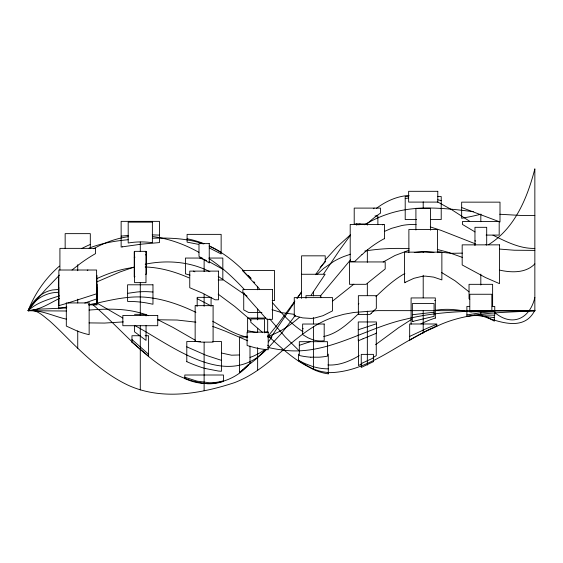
<?xml version="1.0" encoding="UTF-8"?>
<svg xmlns="http://www.w3.org/2000/svg" width="563" height="563" viewBox="0 0 563 563"><rect width="100%" height="100%" fill="white"/><g stroke="black" fill="none" stroke-linecap="round" stroke-linejoin="round"><path stroke-width="0.84" d="M534.85 297.489C529.896 318.897 512.133 327.124 494.764 312.571M534.85 310.241C524.076 332.318 498.03 321.55 480.823 315.505M323.676 273.794L340.481 248.825L350.51 235.158M294.583 302.247L271.303 336.85M297.229 298.27L301.634 291.718M311.191 295.075L325.118 274.265L301.423 274.265L301.423 298.39M315.463 274.709L325.217 261.112M294.899 301.057L278.277 323.648L267.84 336.491M268.312 341.938L271.929 336.956L267.545 336.956M295.406 315.35L281.789 332.993L267.84 348.237M296.919 298.334L301.444 292.338M325.365 259.768L337.138 246.84L350.51 234.715M320.277 296.089L350.51 259.888M358.891 224.961L360.01 223.68M320.08 267.383L320.819 266.573M321.55 265.771L325.217 261.943L325.217 255.834L301.599 255.834L301.599 274.265M265.3 350.01L256.679 358.462A80.206 80.206 0 0 1 249.993 363.761L249.993 346.069M248.832 364.472C233.3 382.903 206.424 388.864 184.805 378.512M250.774 362.931L239.451 372.699L239.451 336.956L247.347 336.956M59.46 275.117L46.166 288.946A335.977 335.977 0 0 0 34.871 302.141L28.15 310.713C39.593 310.171 49.509 303.373 59.46 298.383M248.473 364.479L243.955 368.758M375.908 296.624C384.825 288.08 394.016 279.551 404.874 273.498M358.891 313.373C348.673 322.937 337.884 333.592 323.676 336.512M358.364 304.055L358.905 303.534M316.856 274.47L323.676 268.389L333.789 261.394A74.738 74.738 0 0 1 343.824 256.517L350.51 254.209M266.7 349.299C227.114 390.926 172.679 345.956 134.874 325.583M361.847 254.666L354.831 261.401L350.2 261.401L350.2 224.426L384.494 224.426L384.494 238.803M534.85 263.892C525.842 273.252 511.528 272.759 499.796 270.149M357.505 224.644L358.209 224.032M242.829 369.743L239.451 372.502M299.432 317.307C290.093 325.337 279.734 332.656 267.84 336.315M353.853 284.181L332.444 301.198M72.008 270.022L77.736 265.49A157.204 157.204 0 0 1 95.527 253.61L95.548 248.367L59.917 248.367L59.917 270.022M376.253 208.493C384.81 201.997 394.846 197.149 405.578 195.769A49.389 49.389 0 0 1 409.104 195.452M373.311 208.732L374.163 208.099M375.563 344.704L398.541 327.765L411.215 319.608M58.594 289.466L52.612 289.959A29.424 29.424 0 0 0 43.126 293.492C36.433 297.44 31.521 303.809 28.15 310.713C36.475 308.714 43.323 316.082 49.333 320.692C57.919 328.278 65.808 336.597 73.992 344.605C90.171 360.376 107.561 375.521 128.153 385.24C161.848 400.659 200.864 393.741 234.743 382.566A110.102 110.102 0 0 0 247.741 376.45C275.23 361.087 295.16 334.943 323.676 321.177A95.661 95.661 0 0 1 333.789 317.11L343.824 314.295L353.853 312.472L377.625 310.628L534.85 310.713C500.753 313.07 465.08 311.402 433.784 327.793C399.202 342.037 369.363 371.439 330.432 372.643A50.445 50.445 0 0 1 320.277 371.242C299.432 365.514 283.597 349.665 267.84 335.738M488.424 244.736C514.878 228.458 527.454 197.669 534.85 168.837L534.85 310.952M383.171 262.013L395.029 255.475L409.104 250.197M87.244 270.416L87.884 270.015M373.03 357.632L376.26 355.619L376.26 332.888M409.667 340.186L426.311 330.861A180.153 180.153 0 0 1 436.747 325.956M364.634 224.771L367.343 223.159A112.227 112.227 0 0 1 388.034 214.003C415.6 204.679 445.094 208.183 473.342 211.688M359.229 355.654C350.489 360.806 340.742 365.007 330.432 365.035A36.236 36.236 0 0 1 327.898 364.937M93.655 248.712C103.156 243.385 113.444 239.416 124.156 237.368A89.327 89.327 0 0 1 128.153 236.699M409.667 336.421L426.409 328.581A244.666 244.666 0 0 1 436.754 324.372M361.868 363.895L358.434 365.549L358.434 339.925M373.438 357.934L361.249 363.543M384.557 231.365L391.531 228.346L402.059 225.467A60.431 60.431 0 0 1 412.63 224.496L416.156 224.588M96.73 278.636C108.743 273.175 121.404 268.727 134.606 267.404M96.73 281.943L120.172 271.901L134.606 266.883M96.723 298.89L84.795 303.028M89.074 248.121C101.544 243.223 114.859 240.929 128.153 239.711M358.265 329.77L376.429 323.767M310.276 341.685L299.319 345.33M59.46 295.842C48.517 299.425 36.694 302.521 28.15 310.713L66.617 311.008M68.137 302.936L96.604 293.795L96.604 270.015L58.869 270.015L58.869 305.653L66.955 303.295M134.226 257.34L134.979 257.15M89.074 304.808C107.273 301.029 125.584 295.772 144.367 297.13C162.397 298.489 179.731 304.569 195.924 312.352M414.255 252.52L424.108 251.422L433.953 252.407M145.191 264.223C166.768 259.796 190.083 261.556 209.858 271.704M466.889 314.956L479.943 312.866L494.764 311.452M145.578 254.877L146.345 254.743M127.604 293.323L137.126 291.986A85.435 85.435 0 0 1 148.083 291.704L152.967 292.014M405.205 198.528L408.583 198M267.678 331.896L265.089 332.276M412.348 314.745L434.073 312.212M364.803 251.042L367.343 250.641A209.985 209.985 0 0 1 409.104 248.684M239.613 354.964L231.477 355.197L221.555 353.036M58.749 308.067L61.036 307.841A124.937 124.937 0 0 0 66.884 307.102M123.36 321.902L104.465 323.071L89.074 322.902M128.258 235.482L124.69 235.777A162.932 162.932 0 0 0 121.136 236.143M89.074 310.058C108.955 308.559 129.638 308.116 148.47 315.695M462.329 253.132L451.519 253.301L437.31 251.865M66.617 307.961L37.468 309.228L28.15 310.713C33.836 299.446 46.004 292.183 58.594 292.345M534.85 248.396C519.902 248.846 506.06 241.59 492.991 235.172M534.85 215.439L520.923 215.453L499.796 214.264M434.573 300.417L435.326 300.396M152.58 238.219C169.639 237.706 187.106 238.311 203.384 243.927M157.52 319.77L177.106 320.037L195.924 322.156M534.85 250.401L514.265 250.225L499.796 249.092M89.545 304.344L96.723 304.309L96.723 287.179M469.795 311.072L491.851 310.938M408.717 196.543L405.205 196.543L405.205 219.563L416.627 219.563M437.704 196.543L441.216 196.543L441.216 219.563L430.674 219.563M375 215.946L377.879 215.946L377.879 224.658M486.08 235.088L499.191 235.088L499.191 221.519L462.462 221.519L462.462 224.44L475.003 231.914M202.293 258.051L185.417 258.051L185.417 273.885A99.623 99.623 0 0 1 189.984 275.103M208.908 258.051L222.828 258.051L222.828 279.994L218.162 279.994M244.251 293.112L243.73 293.112L243.73 309.91L248.747 312.571L261.908 312.571M272.154 300.543L274.582 300.543L274.582 270.564L242.491 270.564L250.957 278.791M88.377 304.857L97.075 304.857L97.075 284.259M469.5 306.413L466.889 306.413L466.889 316.659M492.146 306.413L494.764 306.413L494.764 315.167L481.689 315.09A121.861 121.861 0 0 0 466.889 316.448M134.522 314.344L146.049 314.344L146.049 315.956M265.933 318.053L247.614 318.053L247.614 332.824M139.849 335.738L131.967 335.738L131.967 342.388M145.099 335.738L148.597 335.738L148.597 356.696M200.66 341.502L186.796 341.502L186.796 361.72M212.786 341.502L221.449 341.502L221.449 371.242A56.216 56.216 0 0 1 218.303 371.024L205.249 368.491M310.839 357.188L319.13 357.188A70.98 70.98 0 0 0 324.9 356.576L327.504 356.147L327.504 341.685L299.319 341.685L299.319 355.499A76.814 76.814 0 0 0 310.839 357.216M534.85 310.713C491.731 311.62 447.782 308.559 405.578 319.249C364.05 328.356 325.956 356.611 281.789 349.897M152.235 234.87L159.435 235.102M294.498 314.358L281.789 312.676L271.999 309.65M145.191 266.996C160.364 267.425 175.177 271.788 188.999 277.855M152.58 236.537C168.9 238.599 184.622 244.335 198.943 252.351M494.328 317.638L474.869 315.21A116.274 116.274 0 0 0 474.025 315.16M465.974 311.459C456.586 309.453 446.853 308.63 437.31 310.009A64.02 64.02 0 0 0 435.192 310.354M437.31 249.451L447.951 252.238L462.329 257.39M247.741 337.328C235.01 334.626 223.877 327.504 212.666 321.241M437.831 199.774L441.216 200.625M198.282 244.314L187.099 242.132L187.099 234.37L221.146 234.37L221.146 253.976L210.71 248.656A79.749 79.749 0 0 0 209.359 248.072M221.449 360.348L206.375 355.429L186.796 346.843M66.617 319.207C53.844 316.462 41.479 309.678 28.15 310.713A112.136 112.136 0 0 1 59.446 266.088M485.946 244.462L486.692 244.673M247.614 330.664L255.102 332.261A40.592 40.592 0 0 0 256.334 332.395M430.259 226.903L440.85 230.309L475.573 243.913M199.724 258.051L204.123 259.571A81.424 81.424 0 0 1 206.558 260.542M212.666 326.392L224.897 330.974L247.741 340.784M294.259 315.688L302.683 317.898L311.043 318.412A33.914 33.914 0 0 0 314.626 318.032L323.056 315.674L332.564 310.846L332.564 297.616L294.259 297.616L294.259 316.153M461.653 207.55L500 221.963L500 202.152L461.653 202.152L461.653 218.275L469.239 216.868A231.252 231.252 0 0 0 481.013 214.172M267.531 345.21L268.199 345.464M474.961 240.774L475.679 241.055M184.805 377.245L197.064 381.158L209.126 382.72A46.638 46.638 0 0 0 223.448 380.806M209.147 246.186C222.35 251.893 233.736 261.028 243.941 271.028M197.177 298.664L211.069 305.913M208.957 261.591L222.828 269.283M157.38 319.46L173.066 327.476L195.417 340.312M437.31 201.772L451.519 209.584L469.641 221.252M247.094 336.09L247.748 336.414M441.561 272.478L455.101 280.824L469.028 291.838M96.73 302.936L122.825 318.018M193.524 271.106L194.875 271.83M485.032 316.117L494.328 321.156L494.328 315.217M218.177 276.327L247.094 296.194M302.95 331.677C290.994 323.992 281.606 313.098 272.295 302.521M209.147 258.614C222.23 267.341 233.793 278.129 244.483 289.6M218.177 294.153L234.743 306.455L251.021 320.347M148.597 356.112L131.967 342.283M469.767 299.34L469.035 298.777L469.035 284.329L492.618 284.329L492.618 306.666M148.597 354.261L131.967 339.552M92.888 304.759C128.083 334.232 158.492 379.04 207.888 383.797A44.533 44.533 0 0 0 223.448 381.369M262.33 332.297L250.816 322.31L250.816 318.968L264.476 318.968L264.476 332.86M299.432 351.045L285.314 337.047L269.818 319.066M242.808 270.564L259.473 288.953M253.807 281.718L254.765 282.71M248.29 275.406L251.021 278.27M486.692 245.158L486.692 227.318L474.961 227.318L474.961 245.623M480.823 214.306L480.823 221.731M480.823 274.125L480.823 284.998M480.823 310.748L480.823 315.78M437.542 252.688L437.542 229.444L408.879 229.444L408.879 252.527M436.754 326.617L436.754 323.985L409.667 323.985L409.667 340.657M435.326 318.109L435.326 297.94L411.096 297.94L411.096 324.225M430.505 230.161L430.505 208.331L415.909 208.331L415.909 230.014M423.207 201.85L423.207 208.584M423.207 251.717L423.207 252.611M423.207 275.265L423.207 297.799M423.207 310.713L423.207 333.127M367.343 223.159L367.343 225.116M367.343 249.543L367.343 262.288M367.343 283.668L367.343 295.498M367.343 311.135L367.343 365.077M356.808 223.567L356.808 225.284M328.292 354.12L328.292 373.804M320.84 297.707L320.84 295.674L305.976 295.674L305.976 298.27M313.408 291.634L313.408 295.913M313.408 317.588L313.408 323.88M313.408 326.758L313.408 369.532M298.531 354.12L298.531 361.003M267.678 318.904L267.678 332.48M265.3 350.636L265.3 349.285L259.867 352.881L254.089 355.844A44.259 44.259 0 0 1 249.993 357.385M257.643 286.307L257.643 289.776M257.643 309.143L257.643 319.89M257.643 328.278L257.643 332.529M257.643 347.652L257.643 370.32M223.441 381.468L223.441 375.007L184.805 375.007L184.805 378.737M211.069 306.054L211.069 297.355L197.177 297.355L197.177 306.068M204.123 259.789L204.123 271.577M204.123 294.153L204.123 306.258M204.123 342.255L204.123 390.701M146.345 251.71L146.345 274.153A97.223 97.223 0 0 0 145.578 274.258M146.049 325.625L146.049 340.376L134.522 331.818L134.522 325.33M140.286 242.013L140.286 251.598M140.286 282.506L140.286 315.343M140.286 325.78L140.286 389.927M134.226 251.71L134.226 276.827A97.223 97.223 0 0 1 134.972 276.623M96.942 275.328L96.942 303.633M90.312 248.438L90.312 233.638L65.153 233.638L65.153 248.374M77.736 264.716L77.736 270.69M77.736 299.157L77.736 302.943M77.736 330.847L77.736 348.23M58.749 287.179L58.749 308.82M58.524 275.328L58.524 297.039M58.397 284.259L58.397 293.963M81.635 248.6A98.511 98.511 0 0 1 90.277 244.49M145.268 251.802A73.345 73.345 0 0 1 145.986 251.837M205.235 368.547A138.111 138.111 0 0 1 186.825 361.664M187.099 238.761A97.99 97.99 0 0 1 204.137 243.723M209.626 246.08A97.99 97.99 0 0 1 221.273 252.484M196.093 305.639A139.427 139.427 0 0 1 197.191 305.962M295.484 315.857A78.102 78.102 0 0 1 294.28 316.223M303.309 328.834A45.554 45.554 0 0 1 302.634 328.468M298.531 360.306A91.776 91.776 0 0 0 305.076 363.607L312.493 366.443A52.901 52.901 0 0 0 328.292 368.856M298.531 360.229A115.422 115.422 0 0 0 302.275 362.945L312.493 369.018A50.417 50.417 0 0 0 328.285 373.853M382.516 224.933A83.676 83.676 0 0 1 383.537 224.363M361.932 254.757A104.021 104.021 0 0 1 384.381 238.599M420.941 323.866A97.892 97.892 0 0 1 435.312 318.053M281.789 349.897A125.486 125.486 0 0 1 267.847 347.371M366.977 223.975L354.211 224.004L354.211 208.099L380.482 208.099L380.482 213.159A88.109 88.109 0 0 0 367.379 223.659L367.027 223.933M371.221 313.274L370.046 314.407L358.364 314.407L358.364 295.688L376.33 295.688L376.33 308.404L371.221 313.274M367.294 283.323L366.154 284.315L349.489 284.315L349.489 261.943L385.198 261.943L385.198 268.945L367.294 283.323M405.712 282.112L404.551 282.788L404.551 252.147L441.871 252.147L441.871 279.91L433.693 277.116L425.544 276.13A30.676 30.676 0 0 0 422.046 276.342L413.875 278.319L405.712 282.112M373.438 361.664L361.249 367.442L361.249 354.373L373.438 354.373L373.438 361.664M363.051 338.771L358.265 340.791L358.265 321.959L376.429 321.959L376.429 333.24L363.051 338.771M413.024 321.353L412.348 321.55L412.348 303.577L434.073 303.577L434.073 316.322L413.024 321.353M122.319 246.847L121.136 247.058L121.136 221.358L159.435 221.358L159.435 242.583L141.475 244.152L122.319 246.847M471.175 311.916L469.795 311.993L469.795 294.259L491.851 294.259L491.851 311.079L471.175 311.916M437.782 191.314L408.639 191.314L408.639 202.096L437.782 202.096L437.782 191.314M152.376 222.132L128.195 222.132L128.195 243.005A77.919 77.919 0 0 1 149.322 242.329L152.376 242.695L152.376 222.132M209.253 243.617L198.992 243.617L198.992 256.404L209.253 262.956L209.253 243.617M499.472 244.856L462.181 244.856L462.181 264.955L485.482 277.538L499.472 283.646L499.472 244.856M145.986 251.351L134.585 251.351L134.585 282.633L145.986 282.633L145.986 251.351M218.493 271.106L189.752 271.106L189.752 287.721L202.377 293.084L215.136 299.798L218.493 299.798L218.493 271.106M152.967 284.794L127.604 284.794L127.604 301.416L132.502 301.501A107.35 107.35 0 0 1 146.598 302.964L152.967 304.238L152.967 284.794M272.429 289.593L242.864 289.593L242.864 292.366L266.813 319.355L272.429 319.355L272.429 289.593M89.151 302.936L66.314 302.936L66.314 326.076L77.441 331.135A82.768 82.768 0 0 0 86.048 333.922L89.151 334.682L89.151 302.936M213.096 305.653L195.15 305.653L195.15 341.361L201.16 342.121L213.096 342.121L213.096 305.653M157.731 315.449L122.84 315.449L122.84 325.71L157.731 325.71L157.731 315.449M324.189 324.028L302.634 324.028L302.634 334.598L308.045 337.821L312.739 339.756A25.87 25.87 0 0 0 324.189 340.728L324.189 324.028M268.199 332.142L247.094 332.142L247.094 345.527L254.948 347.716A85.112 85.112 0 0 0 265.419 349.51L268.199 349.764L268.199 332.142"/></g></svg>
